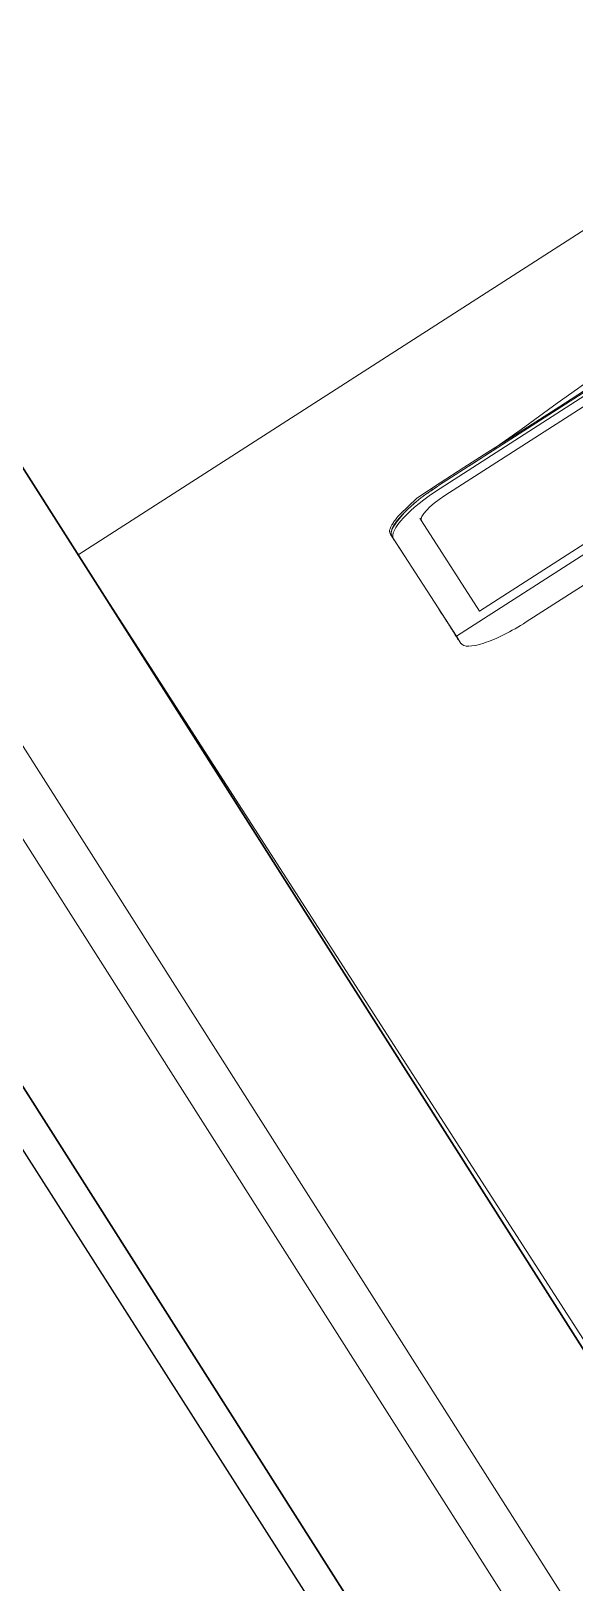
# Model space of a CAD drawing. Header units: metres. Extents: x -71 to 881, y -503 to 661.
# Drawn here: x 186.962 to 187.289, y 523.251 to 524.187 of the extents above; entities that cross this region are included whole.
import ezdxf

# ---------------------------------------------------------------- set-up
doc = ezdxf.new("R2010")
doc.units = ezdxf.units.M
for name, color, linetype, lineweight in [('02. Paredes', 6, 'Continuous', 30), ('03. Esquadria janelas', 2, 'Continuous', 15), ('07. Mobiliário', 51, 'Continuous', 5)]:
    doc.layers.add(name, color=color, linetype=linetype, lineweight=lineweight)

msp = doc.modelspace()

# ---------------------------------------------------------------- linework, layer by layer
msp.add_lwpolyline([(179.10188, 535.82524), (189.84799, 542.64976), (203.07886, 521.81597), (192.37496, 515.01827), (179.10188, 535.82524)])
at = {"layer": '02. Paredes'}
for p, q in [((186.08382, 525.29757), (187.87975, 522.46965)), ((185.91499, 525.19035), (192.37496, 515.01827))]:
    msp.add_line(p, q, dxfattribs=at)
at = {"layer": '03. Esquadria janelas'}
for p, q in [((186.00933, 525.19103), (187.77845, 522.40532)), ((186.91921, 523.81426), (187.80377, 522.4214))]:
    msp.add_line(p, q, dxfattribs=at)
at = {"layer": '07. Mobiliário'}
for q in [(189.18725, 525.28423), (187.31449, 523.36621)]:
    msp.add_line((186.9899, 523.87083), q, dxfattribs=at)
at = {"layer": '07. Mobiliário', "lineweight": 5}
for p, q in [((187.58358, 524.15499), (187.20679, 523.91263)), ((187.20784, 523.911), (187.58462, 524.15336)), ((187.21064, 523.90665), (187.58742, 524.14901)), ((187.58742, 524.14901), (187.21064, 523.90665)), ((187.66167, 524.10752), (187.2176, 523.82188)), ((187.2176, 523.82188), (187.66167, 524.10752)), ((187.64205, 524.10105), (187.23162, 523.83706)), ((187.23162, 523.83706), (187.64205, 524.10105)), ((187.63643, 524.07282), (187.25965, 523.83046)), ((187.19662, 523.89148), (187.19557, 523.8931)), ((187.23162, 523.83706), (187.19662, 523.89148)), ((187.19662, 523.89148), (187.23162, 523.83706)), ((187.1798, 523.88066), (187.17875, 523.88228)), ((187.2176, 523.82188), (187.1798, 523.88066)), ((187.2204, 523.81753), (187.2176, 523.82188)), ((187.21763, 523.8215), (187.21821, 523.8206))]:
    msp.add_line(p, q, dxfattribs=at)
at = {"layer": '07. Mobiliário', "lineweight": 5, "flags": 128}
for points in [[(187.2397, 523.93471), (187.25661, 523.94639), (187.27833, 523.96229), (187.29054, 523.97109), (187.29948, 523.97739), (187.31723, 523.98949), (187.3562, 524.01486), (187.52562, 524.11996), (187.54984, 524.1342)], [(187.29425, 523.96956), (187.27985, 523.96035), (187.26545, 523.95114), (187.25104, 523.94194), (187.23663, 523.93275), (187.22221, 523.92356), (187.20779, 523.91438), (187.19373, 523.90503), (187.18349, 523.89534)], [(187.17844, 523.88249), (187.17855, 523.88232), (187.17944, 523.88092)]]:
    msp.add_lwpolyline(points, dxfattribs=at)
at = {"layer": '07. Mobiliário', "lineweight": 5, "extrusion": (0, 0, -1)}
for centre, major_axis, start_param, end_param in [((187.21344, 523.90229), (-0.03364, -0.02164), 0, 1.570796), ((187.21344, 523.90229), (-0.01682, -0.01082), 0, 1.570796), ((187.21344, 523.90229), (-0.01682, -0.01082), 0, 1.570796), ((187.2124, 523.90392), (-0.03364, -0.02164), 1.308997, 1.570796), ((187.2124, 523.90392), (-0.03364, -0.02164), 0.261799, 1.151282), ((187.2124, 523.90392), (-0.03364, -0.02164), 0, 0.258223), ((187.25405, 523.83917), (0.03364, 0.02164), 1.570796, 3.141593)]:
    msp.add_ellipse(centre, major_axis=major_axis, ratio=0.258819, start_param=start_param, end_param=end_param, dxfattribs=at)
at = {"layer": '07. Mobiliário', "lineweight": 5}
for points, knots in [([(187.23904, 523.93337), (187.23779, 523.93256), (187.23532, 523.93097), (187.23168, 523.92863), (187.2286, 523.92665), (187.2261, 523.92504), (187.22481, 523.9242), (187.22418, 523.9238)], [0.86206897, 0.86206897, 0.86206897, 0.86206897, 0.87068966, 0.87931034, 0.88793103, 0.89224138, 0.89655172, 0.89655172, 0.89655172, 0.89655172]), ([(187.20635, 523.91221), (187.20552, 523.91167), (187.20362, 523.91042), (187.20094, 523.90862), (187.19842, 523.90687), (187.19625, 523.90527), (187.19433, 523.90374), (187.19235, 523.90208), (187.19031, 523.90026), (187.18758, 523.89765), (187.18558, 523.89554), (187.18434, 523.89408)], [0.93690845, 0.93690845, 0.93690845, 0.93690845, 0.94181034, 0.94827586, 0.95474138, 0.9612069, 0.96767241, 0.97413793, 0.98060345, 0.98706897, 1, 1, 1, 1]), ([(187.18349, 523.89534), (187.18269, 523.89441), (187.18125, 523.89264), (187.17961, 523.89035), (187.17848, 523.8885), (187.17779, 523.88706), (187.17749, 523.88612), (187.17739, 523.88551), (187.17738, 523.885), (187.17746, 523.88447), (187.17767, 523.88384), (187.178, 523.88319), (187.17829, 523.88272), (187.17843, 523.8825), (187.17844, 523.88249)], [0, 0, 0, 0, 0.0147059, 0.0294118, 0.0441176, 0.0588235, 0.0735294, 0.0882353, 0.1029412, 0.1176471, 0.1323529, 0.1470588, 0.1617647, 0.1620737, 0.1620737, 0.1620737, 0.1620737]), ([(187.18434, 523.89408), (187.18302, 523.89254), (187.18125, 523.89022), (187.17957, 523.88749), (187.17871, 523.88574), (187.17828, 523.88429), (187.17834, 523.88307), (187.17881, 523.88194), (187.17949, 523.88084), (187.18017, 523.87984), (187.18079, 523.87891), (187.18128, 523.87818), (187.18169, 523.87758), (187.18201, 523.87709), (187.18234, 523.87659), (187.18277, 523.87594), (187.18328, 523.87516), (187.18388, 523.87425), (187.18449, 523.87331), (187.18512, 523.87234), (187.18573, 523.8714), (187.18634, 523.87046), (187.18676, 523.86983), (187.18696, 523.86951)], [0, 0, 0, 0, 0.025, 0.0375, 0.05, 0.0625, 0.075, 0.0875, 0.1, 0.1125, 0.125, 0.1375, 0.14375, 0.15, 0.15625, 0.1625, 0.175, 0.1875, 0.2, 0.2125, 0.225, 0.2375, 0.25, 0.25, 0.25, 0.25]), ([(187.20687, 523.83856), (187.20771, 523.83725), (187.20896, 523.83529), (187.21042, 523.83301), (187.21124, 523.83171), (187.21187, 523.83073), (187.21249, 523.82976), (187.2131, 523.82879), (187.2137, 523.82783), (187.21432, 523.82686), (187.21492, 523.82589), (187.21551, 523.82496), (187.21609, 523.82402), (187.2167, 523.82305), (187.21728, 523.82211), (187.21782, 523.82122), (187.21837, 523.82034), (187.21877, 523.81976), (187.21898, 523.81948)], [0.65, 0.65, 0.65, 0.65, 0.7, 0.725, 0.7375, 0.75, 0.7625, 0.775, 0.7875, 0.8, 0.8125, 0.825, 0.8375, 0.85, 0.8625, 0.875, 0.8875, 0.9, 0.9, 0.9, 0.9])]:
    msp.add_open_spline(points, degree=3, knots=knots, dxfattribs=at)

doc.saveas('drawing.dxf')
